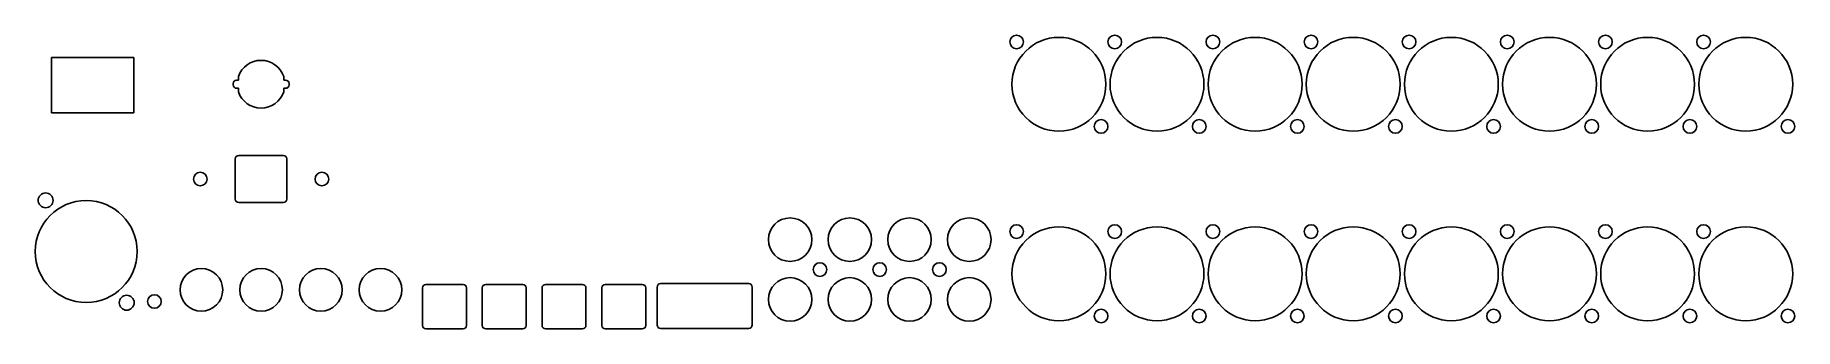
# Paper-space layout 'Blatt1' of a CAD drawing. Header units: millimetres. Extents: x -425 to -13, y 5 to 74.
import ezdxf

# ---------------------------------------------------------------- set-up
doc = ezdxf.new("R2010")
doc.units = ezdxf.units.MM
doc.layers.add('++Profil', color=7, linetype='Continuous')

psp = doc.layouts.new('Blatt1')

# ---------------------------------------------------------------- linework, layer by layer
at = {"layer": '++Profil', "color": 4, "linetype": 'Continuous', "transparency": 33554687}
for p, q in [((-401.85, 68.48), (-421.15, 68.48)), ((-421.15, 68.48), (-421.15, 55.53)), ((-401.85, 55.53), (-401.85, 68.48)), ((-378.55, 62.37), (-378.55, 62.07)), ((-377.3, 63.17), (-377.75, 63.17)), ((-377.3, 64.03), (-377.3, 63.17)), ((-366.7, 63.17), (-366.7, 64.03)), ((-366.25, 63.17), (-366.7, 63.17)), ((-365.45, 62.07), (-365.45, 62.37)), ((-377.75, 61.27), (-377.3, 61.27)), ((-377.3, 61.27), (-377.3, 60.42)), ((-366.7, 60.42), (-366.7, 61.27)), ((-366.7, 61.27), (-366.25, 61.27)), ((-421.15, 55.53), (-401.85, 55.53)), ((-366.75, 45.5), (-377.25, 45.5)), ((-378.05, 44.7), (-378.05, 35.3)), ((-365.95, 35.3), (-365.95, 44.7)), ((-377.25, 34.5), (-366.75, 34.5)), ((-334.15, 14.47), (-334.15, 5.67)), ((-324.65, 15.27), (-333.35, 15.27)), ((-323.85, 5.67), (-323.85, 14.47)), ((-320.15, 14.47), (-320.15, 5.67)), ((-310.65, 15.27), (-319.35, 15.27)), ((-309.85, 5.67), (-309.85, 14.47)), ((-306.15, 14.47), (-306.15, 5.67)), ((-296.65, 15.27), (-305.35, 15.27)), ((-295.85, 5.67), (-295.85, 14.47)), ((-292.15, 14.47), (-292.15, 5.67)), ((-282.65, 15.27), (-291.35, 15.27)), ((-281.85, 5.67), (-281.85, 14.47)), ((-279.17, 14.67), (-279.17, 5.77)), ((-257.67, 15.47), (-278.37, 15.47)), ((-256.87, 5.77), (-256.87, 14.67)), ((-333.35, 4.87), (-324.65, 4.87)), ((-319.35, 4.87), (-310.65, 4.87)), ((-305.35, 4.87), (-296.65, 4.87)), ((-291.35, 4.87), (-282.65, 4.87)), ((-278.37, 4.97), (-257.67, 4.97))]:
    psp.add_line(p, q, dxfattribs=at)
for centre, radius in [((-194.9, 72.13), 1.6), ((-185, 62.22), 11), ((-171.9, 72.13), 1.6), ((-162, 62.22), 11), ((-148.9, 72.13), 1.6), ((-139, 62.22), 11), ((-125.9, 72.13), 1.6), ((-116, 62.22), 11), ((-102.9, 72.13), 1.6), ((-93, 62.22), 11), ((-79.9, 72.13), 1.6), ((-70, 62.22), 11), ((-56.9, 72.13), 1.6), ((-47, 62.22), 11), ((-33.9, 72.13), 1.6), ((-24, 62.22), 11), ((-175.1, 52.33), 1.6), ((-152.1, 52.33), 1.6), ((-129.1, 52.33), 1.6), ((-106.1, 52.33), 1.6), ((-83.1, 52.33), 1.6), ((-60.1, 52.33), 1.6), ((-37.1, 52.33), 1.6), ((-14.1, 52.33), 1.6), ((-386.25, 40), 1.6), ((-357.75, 40), 1.6), ((-413, 23), 11.95), ((-422.5, 35), 1.75), ((-248, 25.78), 5.1), ((-234, 25.78), 5.1), ((-220, 25.78), 5.1), ((-206, 25.78), 5.1), ((-194.9, 27.68), 1.6), ((-171.9, 27.68), 1.6), ((-148.9, 27.68), 1.6), ((-125.9, 27.68), 1.6), ((-102.9, 27.68), 1.6), ((-79.9, 27.68), 1.6), ((-56.9, 27.68), 1.6), ((-33.9, 27.68), 1.6), ((-185, 17.77), 11), ((-162, 17.77), 11), ((-139, 17.77), 11), ((-116, 17.77), 11), ((-93, 17.77), 11), ((-70, 17.77), 11), ((-47, 17.77), 11), ((-24, 17.77), 11), ((-386, 14.01), 5), ((-372, 14.01), 5), ((-358, 14.01), 5), ((-344, 14.01), 5), ((-248, 11.77), 5.1), ((-241, 18.78), 1.6), ((-234, 11.77), 5.1), ((-227, 18.78), 1.6), ((-220, 11.77), 5.1), ((-213, 18.78), 1.6), ((-206, 11.77), 5.1), ((-403.5, 11), 1.75), ((-397, 11.28), 1.6), ((-175.1, 7.88), 1.6), ((-152.1, 7.88), 1.6), ((-129.1, 7.88), 1.6), ((-106.1, 7.88), 1.6), ((-83.1, 7.88), 1.6), ((-60.1, 7.88), 1.6), ((-37.1, 7.88), 1.6), ((-14.1, 7.88), 1.6)]:
    psp.add_circle(centre, radius, dxfattribs=at)
for centre, radius, start, end in [((-372, 62.22), 5.6, 18.8392, 161.1608), ((-377.75, 62.37), 0.8, 90, 180), ((-377.75, 62.07), 0.8, 180, 270), ((-366.25, 62.37), 0.8, 0, 90), ((-366.25, 62.07), 0.8, 270, 0), ((-372, 62.22), 5.6, 198.8392, 341.1608), ((-377.25, 44.7), 0.8, 90, 180), ((-366.75, 44.7), 0.8, 0, 90), ((-377.25, 35.3), 0.8, 180, 270), ((-366.75, 35.3), 0.8, 270, 0), ((-333.35, 14.47), 0.8, 90, 180), ((-324.65, 14.47), 0.8, 0, 90), ((-319.35, 14.47), 0.8, 90, 180), ((-310.65, 14.47), 0.8, 0, 90), ((-305.35, 14.47), 0.8, 90, 180), ((-296.65, 14.47), 0.8, 0, 90), ((-291.35, 14.47), 0.8, 90, 180), ((-282.65, 14.47), 0.8, 0, 90), ((-278.37, 14.67), 0.8, 90, 180), ((-257.67, 14.67), 0.8, 0, 90), ((-333.35, 5.67), 0.8, 180, 270), ((-324.65, 5.67), 0.8, 270, 0), ((-319.35, 5.67), 0.8, 180, 270), ((-310.65, 5.67), 0.8, 270, 0), ((-305.35, 5.67), 0.8, 180, 270), ((-296.65, 5.67), 0.8, 270, 0), ((-291.35, 5.67), 0.8, 180, 270), ((-282.65, 5.67), 0.8, 270, 0), ((-278.37, 5.77), 0.8, 180, 270), ((-257.67, 5.77), 0.8, 270, 0)]:
    psp.add_arc(centre, radius, start, end, dxfattribs=at)

doc.saveas('drawing.dxf')
